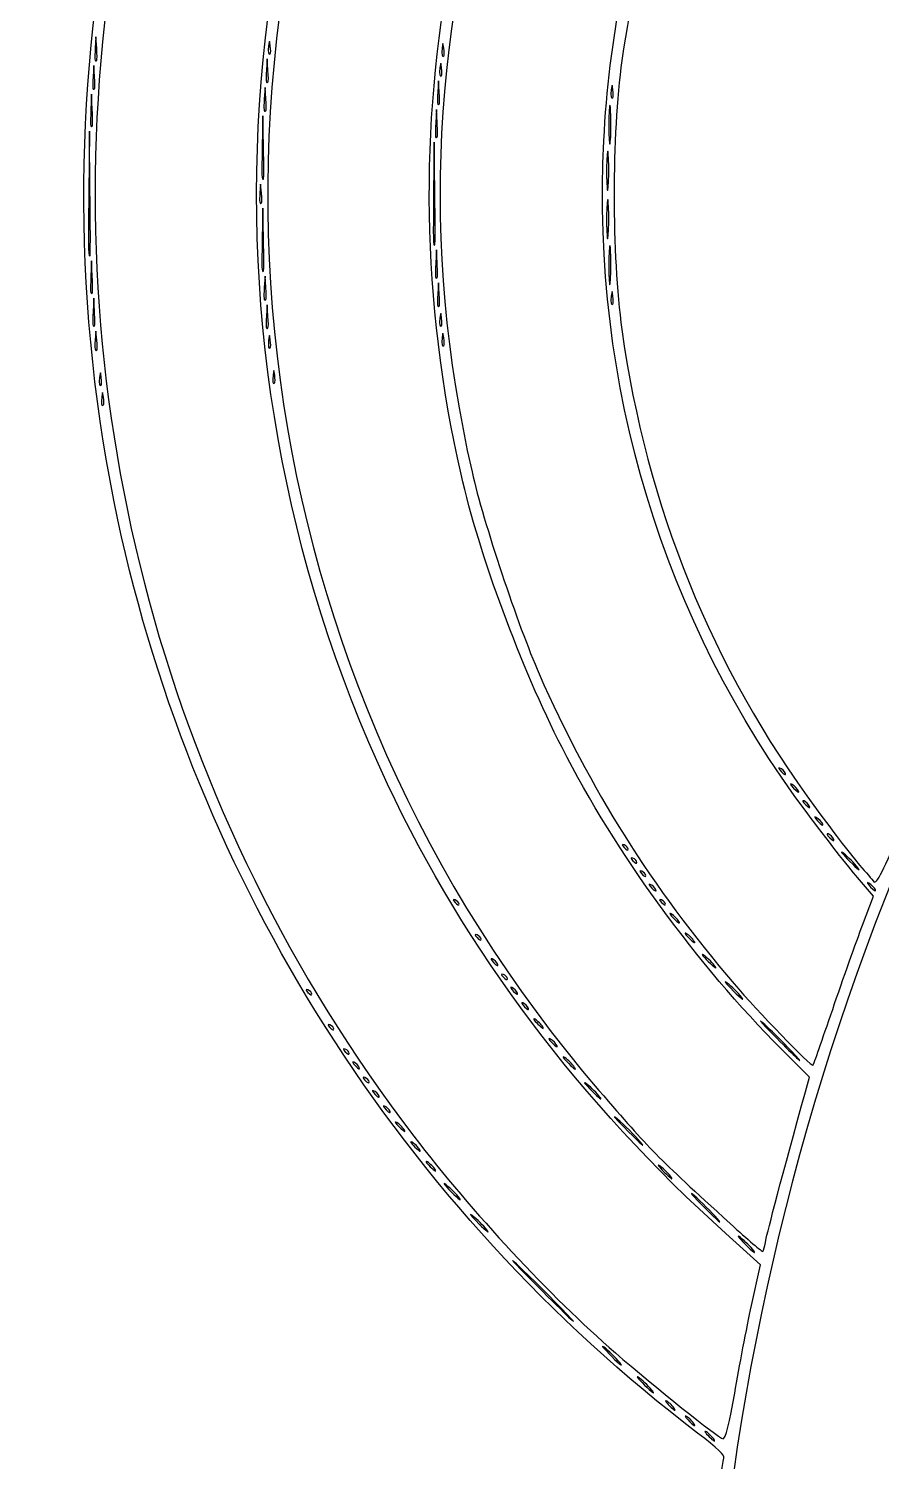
# Model space of a CAD drawing. Extents: x -1096.9 to -1063.6, y 947.9 to 977.9.
# Drawn here: x -1096.87 to -1092.51, y 964.81 to 972.14 of the extents above; entities that cross this region are included whole.
import ezdxf

# ---------------------------------------------------------------- set-up
doc = ezdxf.new("R2010")
doc.units = 0
doc.layers.add('Image', color=7, linetype='CONTINUOUS')

msp = doc.modelspace()

# ---------------------------------------------------------------- linework, layer by layer
at = {"layer": 'Image', "color": 7}
for points in [[(-1096.522524, 972.039876), (-1096.526229, 972.097971), (-1096.529933, 972.039876)], [(-1096.533743, 971.893916), (-1096.537447, 971.952011), (-1096.541151, 971.893916)], [(-1095.64678, 971.9276), (-1095.650484, 971.985695), (-1095.654188, 971.9276)], [(-1094.771036, 971.815324), (-1094.77474, 971.873419), (-1094.778444, 971.815324)], [(-1096.545226, 971.72526), (-1096.548665, 971.806056), (-1096.552105, 971.72526)], [(-1095.657998, 971.78164), (-1095.661703, 971.839735), (-1095.665407, 971.78164)], [(-1094.782413, 971.657995), (-1094.785852, 971.727461), (-1094.789292, 971.657995)], [(-1095.669772, 971.534085), (-1095.672947, 971.693777), (-1095.676122, 971.534085)], [(-1096.556814, 971.298159), (-1096.559725, 971.615188), (-1096.562635, 971.298159)], [(-1094.79416, 971.298188), (-1094.797071, 971.559046), (-1094.799981, 971.298188)], [(-1095.68025, 971.299072), (-1095.684219, 971.345723), (-1095.688187, 971.299072)], [(-1095.670037, 971.371287), (-1095.669772, 971.371287)], [(-1095.680514, 971.24855), (-1095.68025, 971.24855)], [(-1095.669772, 971.062532), (-1095.672947, 971.222224), (-1095.676122, 971.062532)], [(-1094.793896, 971.034343), (-1094.79416, 971.034343)], [(-1094.782413, 970.939432), (-1094.785852, 971.008898), (-1094.789292, 970.939432)], [(-1096.54512, 970.871966), (-1096.548559, 970.952761), (-1096.551999, 970.871966)], [(-1095.670037, 970.899731), (-1095.669772, 970.899731)], [(-1095.657998, 970.816075), (-1095.661703, 970.87417), (-1095.665407, 970.816075)], [(-1094.771036, 970.782388), (-1094.77474, 970.840483), (-1094.778444, 970.782388)], [(-1096.533796, 970.692427), (-1096.537235, 970.761894), (-1096.540675, 970.692427)], [(-1095.64678, 970.670115), (-1095.650484, 970.728212), (-1095.654188, 970.670115)], [(-1096.522207, 970.54683), (-1096.526176, 970.593481), (-1096.530144, 970.54683)], [(-1096.522471, 970.496305), (-1096.522207, 970.496305)], [(-1092.607485, 967.554064), (-1092.550917, 967.703046), (-1092.632594, 967.798171)], [(-1093.545724, 967.572593), (-1093.545856, 967.572588)], [(-1093.467116, 967.471519), (-1093.467248, 967.471538)], [(-1093.360171, 967.342421), (-1093.360277, 967.342432)], [(-1094.241816, 967.033626), (-1094.241948, 967.033647)], [(-1092.898712, 966.702238), (-1092.878074, 966.777041), (-1093.021928, 966.920895)], [(-1093.949663, 966.674444), (-1093.949557, 966.674446)], [(-1094.949153, 966.505957), (-1094.949285, 966.505952)], [(-1094.870572, 966.404883), (-1094.870704, 966.404902)], [(-1094.791964, 966.303834), (-1094.792096, 966.303855)], [(-1093.584723, 966.264583), (-1093.584829, 966.264567)], [(-1094.668192, 966.158014), (-1094.668086, 966.158017)], [(-1093.174249, 965.609482), (-1093.128291, 965.817601), (-1093.305747, 965.97697)], [(-1093.163718, 965.888515), (-1093.163613, 965.888517)], [(-1093.680185, 965.169951), (-1093.680079, 965.169954)], [(-1093.568187, 965.080033), (-1093.568293, 965.080051)], [(-1093.467116, 965.001465), (-1093.467248, 965.001459)], [(-1093.366072, 964.922846), (-1093.366204, 964.922867)]]:
    msp.add_lwpolyline(points, dxfattribs=at)
for points in [[(-1095.63498, 972.012388)], [(-1096.522524, 971.978122)], [(-1094.747911, 972.001162)], [(-1095.64678, 971.865849)], [(-1094.759129, 971.900113)], [(-1096.533743, 971.832165)], [(-1093.883385, 971.787837)], [(-1095.657998, 971.719889)], [(-1094.771036, 971.753573)], [(-1096.545226, 971.641054)], [(-1093.893254, 971.643252)], [(-1094.782413, 971.585015)], [(-1093.904472, 971.407474)], [(-1093.904472, 971.16047)], [(-1096.556814, 970.978175)], [(-1093.893333, 970.924689)], [(-1094.782413, 970.866452)], [(-1096.54512, 970.787759)], [(-1095.657998, 970.754324)], [(-1094.771036, 970.720637)], [(-1093.883464, 970.732448)], [(-1096.533796, 970.619447)], [(-1094.759209, 970.620172)], [(-1095.64678, 970.608364)], [(-1095.634874, 970.507899)], [(-1094.74799, 970.519125)], [(-1095.612411, 970.328257)], [(-1096.499373, 970.317023)], [(-1096.488155, 970.215976)], [(-1093.00174, 968.330164)], [(-1092.934139, 968.240028)], [(-1092.878233, 968.161751)], [(-1092.810632, 968.071616)], [(-1092.754725, 967.993341)], [(-1093.80528, 967.942375)], [(-1093.760354, 967.875009)], [(-1092.63053, 967.848045)], [(-1093.715454, 967.807643)], [(-1093.664072, 967.735105)], [(-1092.54118, 967.73479)], [(-1094.66978, 967.661667)], [(-1093.61441, 967.661686)], [(-1094.557517, 967.482023)], [(-1094.472453, 967.353322)], [(-1094.422791, 967.279932)], [(-1095.422043, 967.201337)], [(-1094.371383, 967.207394)], [(-1093.225499, 967.185592)], [(-1094.315264, 967.128802)], [(-1095.309754, 967.021696)], [(-1095.231173, 966.898194)], [(-1094.169056, 966.937619)], [(-1092.94459, 966.882663)], [(-1095.17979, 966.825656)], [(-1094.078991, 966.826119)], [(-1092.860744, 966.837406)], [(-1095.130128, 966.752236)], [(-1095.078746, 966.679696)], [(-1095.022601, 966.60108)], [(-1093.74178, 966.444738)], [(-1094.527884, 965.995478)], [(-1093.348821, 966.051773)], [(-1093.283257, 966.027537)], [(-1094.112197, 965.557862)], [(-1093.870791, 965.36701)], [(-1093.848778, 965.316552)]]:
    msp.add_lwpolyline(points, close=True, dxfattribs=at)
for points in [[(-1096.413807, 969.627704), (-1096.870187, 971.772478), (-1096.420157, 974.024693), (-1095.177674, 975.813358)], [(-1093.308207, 975.34952), (-1093.294978, 975.362881), (-1092.699639, 974.772276), (-1089.252198, 971.324816)], [(-1095.03501, 968.274919), (-1096.100673, 970.550301), (-1095.883, 973.238806), (-1094.467029, 975.290333)], [(-1094.659831, 969.861506), (-1095.062289, 971.631201), (-1094.708435, 973.439831), (-1093.678783, 974.87567)], [(-1094.978734, 974.292261), (-1096.157981, 971.774054), (-1095.7569, 968.804646), (-1093.954505, 966.709191)], [(-1093.246877, 973.803697), (-1093.52371, 973.309744), (-1093.750273, 972.609326), (-1093.837295, 971.978236)], [(-1094.429353, 973.29925), (-1094.811226, 972.183375), (-1094.869381, 971.040958), (-1094.603687, 969.872753)], [(-1093.929793, 971.567378), (-1093.902991, 972.087747), (-1093.807, 972.574086), (-1093.635709, 973.057445)], [(-1096.471036, 972.267463), (-1096.724587, 970.195024), (-1096.163114, 968.12323), (-1094.901131, 966.474485)], [(-1095.63498, 972.051684), (-1095.638948, 972.083458), (-1095.639478, 972.083458), (-1095.643446, 972.051684)], [(-1096.529933, 972.039876), (-1096.533372, 971.985576), (-1096.532579, 971.969317), (-1096.522524, 971.978122)], [(-1096.522524, 971.978122), (-1096.519879, 971.980239), (-1096.519879, 972.007922), (-1096.522524, 972.039876)], [(-1095.643446, 972.051684), (-1095.647415, 972.018315), (-1095.643446, 972.003147), (-1095.63498, 972.012388)], [(-1095.63498, 972.012388), (-1095.632334, 972.01477), (-1095.632334, 972.032391), (-1095.63498, 972.051684)], [(-1094.756378, 972.040458), (-1094.760346, 972.007089), (-1094.756378, 971.99192), (-1094.747911, 972.001162)], [(-1094.747911, 972.040458), (-1094.75188, 972.072229), (-1094.752409, 972.072229), (-1094.756378, 972.040458)], [(-1094.747911, 972.001162), (-1094.745265, 972.003543), (-1094.745265, 972.021165), (-1094.747911, 972.040458)], [(-1094.767596, 971.939408), (-1094.771565, 971.906039), (-1094.767596, 971.890871), (-1094.759129, 971.900113)], [(-1094.759129, 971.939408), (-1094.763098, 971.971182), (-1094.763892, 971.971182), (-1094.767596, 971.939408)], [(-1094.759129, 971.900113), (-1094.756484, 971.902494), (-1094.756484, 971.920115), (-1094.759129, 971.939408)], [(-1093.837295, 971.978236), (-1093.890476, 971.592688), (-1093.890476, 970.98649), (-1093.837295, 970.60094)], [(-1096.541151, 971.893916), (-1096.544591, 971.839618), (-1096.543797, 971.82336), (-1096.533743, 971.832165)], [(-1096.533743, 971.832165), (-1096.531097, 971.834282), (-1096.531097, 971.861965), (-1096.533743, 971.893916)], [(-1095.654188, 971.9276), (-1095.657628, 971.8733), (-1095.656834, 971.857041), (-1095.64678, 971.865849)], [(-1095.64678, 971.865849), (-1095.644134, 971.867966), (-1095.644134, 971.895646), (-1095.64678, 971.9276)], [(-1093.883385, 971.827135), (-1093.887354, 971.858906), (-1093.887883, 971.858906), (-1093.891852, 971.827135)], [(-1094.778444, 971.815324), (-1094.781884, 971.761026), (-1094.78109, 971.744765), (-1094.771036, 971.753573)], [(-1094.771036, 971.753573), (-1094.76839, 971.75569), (-1094.76839, 971.78337), (-1094.771036, 971.815324)], [(-1093.891852, 971.827135), (-1093.89582, 971.793763), (-1093.891852, 971.778597), (-1093.883385, 971.787837)], [(-1093.883385, 971.787837), (-1093.880739, 971.790218), (-1093.880739, 971.807839), (-1093.883385, 971.827135)], [(-1096.552105, 971.72526), (-1096.55528, 971.650057), (-1096.554751, 971.632481), (-1096.545226, 971.641054)], [(-1096.545226, 971.641054), (-1096.54258, 971.642906), (-1096.54258, 971.680823), (-1096.545226, 971.72526)], [(-1095.665407, 971.78164), (-1095.668846, 971.727342), (-1095.668053, 971.711084), (-1095.657998, 971.719889)], [(-1095.657998, 971.719889), (-1095.655353, 971.722006), (-1095.655353, 971.749689), (-1095.657998, 971.78164)], [(-1093.898016, 971.748977), (-1093.901191, 971.752073), (-1093.904102, 971.709541), (-1093.904631, 971.654481)], [(-1093.893254, 971.643252), (-1093.893254, 971.698312), (-1093.8959, 971.74589), (-1093.898016, 971.748977)], [(-1094.789292, 971.657995), (-1094.792467, 971.593241), (-1094.791938, 971.576342), (-1094.782413, 971.585015)], [(-1094.782413, 971.585015), (-1094.779767, 971.586867), (-1094.779767, 971.619789), (-1094.782413, 971.657995)], [(-1093.904631, 971.654481), (-1093.904631, 971.599422), (-1093.901985, 971.551847), (-1093.899869, 971.548759)], [(-1093.899869, 971.548759), (-1093.896694, 971.545663), (-1093.893783, 971.588193), (-1093.893254, 971.643252)], [(-1092.887546, 968.124215), (-1093.627983, 969.110957), (-1093.99406, 970.320349), (-1093.929793, 971.567378)], [(-1095.676122, 971.534085), (-1095.679033, 971.385765), (-1095.678768, 971.363051), (-1095.670037, 971.371287)], [(-1095.669772, 971.371287), (-1095.667126, 971.372875), (-1095.667126, 971.446257), (-1095.669772, 971.534085)], [(-1093.909235, 971.513199), (-1093.91241, 971.516295), (-1093.91532, 971.473763), (-1093.915849, 971.418703)], [(-1093.904472, 971.407474), (-1093.904472, 971.462534), (-1093.907118, 971.510111), (-1093.909235, 971.513199)], [(-1093.915849, 971.418703), (-1093.915849, 971.363643), (-1093.913204, 971.316066), (-1093.911087, 971.312978)], [(-1093.911087, 971.312978), (-1093.907912, 971.309883), (-1093.905001, 971.352414), (-1093.904472, 971.407474)], [(-1096.562635, 971.298159), (-1096.565281, 971.003654), (-1096.565281, 970.970131), (-1096.556814, 970.978175)], [(-1096.556814, 970.978175), (-1096.554169, 970.979762), (-1096.554169, 971.123793), (-1096.556814, 971.298159)], [(-1095.688187, 971.299072), (-1095.691891, 971.255233), (-1095.688187, 971.239564), (-1095.680514, 971.24855)], [(-1095.68025, 971.24855), (-1095.677604, 971.250666), (-1095.677604, 971.27342), (-1095.68025, 971.299072)], [(-1094.799981, 971.298188), (-1094.802627, 971.055891), (-1094.802627, 971.026255), (-1094.793896, 971.034343)], [(-1094.79416, 971.034343), (-1094.791514, 971.03593), (-1094.791514, 971.154718), (-1094.79416, 971.298188)], [(-1093.909235, 971.266192), (-1093.91241, 971.269288), (-1093.91532, 971.226756), (-1093.915849, 971.171696)], [(-1093.904472, 971.16047), (-1093.904472, 971.21553), (-1093.907118, 971.263104), (-1093.909235, 971.266192)], [(-1093.915849, 971.171696), (-1093.915849, 971.116636), (-1093.913204, 971.069062), (-1093.911087, 971.065974)], [(-1093.911087, 971.065974), (-1093.907912, 971.062878), (-1093.905001, 971.10541), (-1093.904472, 971.16047)], [(-1095.676122, 971.062532), (-1095.679033, 970.914209), (-1095.678768, 970.891497), (-1095.670037, 970.899731)], [(-1095.669772, 970.899731), (-1095.667126, 970.901318), (-1095.667126, 970.974701), (-1095.669772, 971.062532)], [(-1093.898096, 971.030414), (-1093.901271, 971.03351), (-1093.904181, 970.990978), (-1093.90471, 970.935918)], [(-1093.893333, 970.924689), (-1093.893333, 970.979751), (-1093.895979, 971.027326), (-1093.898096, 971.030414)], [(-1094.789292, 970.939432), (-1094.792467, 970.874678), (-1094.791938, 970.857779), (-1094.782413, 970.866452)], [(-1094.782413, 970.866452), (-1094.779767, 970.868304), (-1094.779767, 970.901226), (-1094.782413, 970.939432)], [(-1093.90471, 970.935918), (-1093.90471, 970.880858), (-1093.902065, 970.833283), (-1093.899948, 970.830196)], [(-1093.899948, 970.830196), (-1093.896773, 970.8271), (-1093.893862, 970.869629), (-1093.893333, 970.924689)], [(-1096.551999, 970.871966), (-1096.555174, 970.796763), (-1096.554645, 970.779187), (-1096.54512, 970.787759)], [(-1096.54512, 970.787759), (-1096.542474, 970.789611), (-1096.542474, 970.827529), (-1096.54512, 970.871966)], [(-1095.665407, 970.816075), (-1095.668846, 970.761777), (-1095.668053, 970.745519), (-1095.657998, 970.754324)], [(-1095.657998, 970.754324), (-1095.655353, 970.756441), (-1095.655353, 970.784124), (-1095.657998, 970.816075)], [(-1094.778444, 970.782388), (-1094.781884, 970.72809), (-1094.78109, 970.711832), (-1094.771036, 970.720637)], [(-1094.771036, 970.720637), (-1094.76839, 970.722754), (-1094.76839, 970.750437), (-1094.771036, 970.782388)], [(-1093.891931, 970.771744), (-1093.8959, 970.738375), (-1093.891931, 970.723206), (-1093.883464, 970.732448)], [(-1093.883464, 970.771744), (-1093.887433, 970.803518), (-1093.887962, 970.803518), (-1093.891931, 970.771744)], [(-1093.883464, 970.732448), (-1093.880819, 970.734829), (-1093.880819, 970.752451), (-1093.883464, 970.771744)], [(-1096.540675, 970.692427), (-1096.54385, 970.627676), (-1096.543321, 970.610774), (-1096.533796, 970.619447)], [(-1096.533796, 970.619447), (-1096.53115, 970.621299), (-1096.53115, 970.654221), (-1096.533796, 970.692427)], [(-1094.759209, 970.659468), (-1094.763178, 970.691242), (-1094.763971, 970.691242), (-1094.767675, 970.659468)], [(-1095.654188, 970.670115), (-1095.657628, 970.615817), (-1095.656834, 970.599558), (-1095.64678, 970.608364)], [(-1095.64678, 970.608364), (-1095.644134, 970.61048), (-1095.644134, 970.638164), (-1095.64678, 970.670115)], [(-1094.767675, 970.659468), (-1094.771644, 970.626099), (-1094.767675, 970.61093), (-1094.759209, 970.620172)], [(-1094.759209, 970.620172), (-1094.756563, 970.622553), (-1094.756563, 970.640175), (-1094.759209, 970.659468)], [(-1096.530144, 970.54683), (-1096.533849, 970.502991), (-1096.530144, 970.487322), (-1096.522471, 970.496305)], [(-1096.522207, 970.496305), (-1096.519561, 970.498421), (-1096.519561, 970.521176), (-1096.522207, 970.54683)], [(-1095.64334, 970.547195), (-1095.647309, 970.513826), (-1095.64334, 970.498657), (-1095.634874, 970.507899)], [(-1095.634874, 970.547195), (-1095.638843, 970.578969), (-1095.639372, 970.578969), (-1095.64334, 970.547195)], [(-1095.634874, 970.507899), (-1095.632228, 970.51028), (-1095.632228, 970.527901), (-1095.634874, 970.547195)], [(-1094.756457, 970.558421), (-1094.760426, 970.525052), (-1094.756457, 970.509883), (-1094.74799, 970.519125)], [(-1094.74799, 970.558421), (-1094.751959, 970.590192), (-1094.752488, 970.590192), (-1094.756457, 970.558421)], [(-1094.74799, 970.519125), (-1094.745345, 970.521506), (-1094.745345, 970.539128), (-1094.74799, 970.558421)], [(-1093.837295, 970.60094), (-1093.712729, 969.697795), (-1093.377793, 968.871628), (-1092.842408, 968.147001)], [(-1095.612411, 970.367556), (-1095.616379, 970.399327), (-1095.616909, 970.399327), (-1095.620877, 970.367556)], [(-1096.50784, 970.356319), (-1096.511809, 970.32295), (-1096.50784, 970.307781), (-1096.499373, 970.317023)], [(-1096.499373, 970.356319), (-1096.503342, 970.388093), (-1096.504136, 970.388093), (-1096.50784, 970.356319)], [(-1096.499373, 970.317023), (-1096.496728, 970.319404), (-1096.496728, 970.337026), (-1096.499373, 970.356319)], [(-1095.620877, 970.367556), (-1095.624846, 970.334187), (-1095.620877, 970.319018), (-1095.612411, 970.328257)], [(-1095.612411, 970.328257), (-1095.609765, 970.330639), (-1095.609765, 970.34826), (-1095.612411, 970.367556)], [(-1096.496622, 970.255272), (-1096.50059, 970.221903), (-1096.496622, 970.206734), (-1096.488155, 970.215976)], [(-1096.488155, 970.255272), (-1096.491859, 970.287043), (-1096.492653, 970.287043), (-1096.496622, 970.255272)], [(-1096.488155, 970.215976), (-1096.485509, 970.218357), (-1096.485509, 970.235979), (-1096.488155, 970.255272)], [(-1094.143523, 968.462529), (-1094.352941, 968.871678), (-1094.566063, 969.449195), (-1094.659831, 969.861506)], [(-1094.603687, 969.872753), (-1094.545478, 969.616729), (-1094.369239, 969.08643), (-1094.26039, 968.839712)], [(-1091.42575, 969.823935), (-1093.010392, 967.263996), (-1093.666956, 964.261237), (-1093.302095, 961.242447)], [(-1093.450712, 964.956171), (-1094.962356, 966.110315), (-1096.020239, 967.778179), (-1096.413807, 969.627704)], [(-1090.659146, 969.386362), (-1092.089193, 967.084132), (-1092.712392, 964.430764), (-1092.46498, 961.697573)], [(-1094.26039, 968.839712), (-1093.998743, 968.24668), (-1093.686694, 967.750298), (-1093.263625, 967.254127)], [(-1093.021928, 966.920895), (-1093.452299, 967.351256), (-1093.865393, 967.919078), (-1094.143523, 968.462529)], [(-1093.029786, 968.35821), (-1093.040634, 968.362813), (-1093.03693, 968.35395), (-1093.02132, 968.338525)], [(-1093.001714, 968.33014), (-1093.006212, 968.340961), (-1093.018912, 968.353608), (-1093.029786, 968.35821)], [(-1093.305747, 965.97697), (-1094.046474, 966.642215), (-1094.639273, 967.429945), (-1095.03501, 968.274919)], [(-1093.02132, 968.338525), (-1093.005974, 968.323099), (-1092.996978, 968.319316), (-1093.00174, 968.330164)], [(-1092.967477, 968.274133), (-1092.981235, 968.282203), (-1092.977531, 968.273604), (-1092.959275, 968.254712)], [(-1092.934219, 968.240036), (-1092.938717, 968.250699), (-1092.953798, 968.266045), (-1092.967477, 968.274133)], [(-1092.959275, 968.254712), (-1092.941019, 968.235954), (-1092.929721, 968.229339), (-1092.934139, 968.240028)], [(-1092.906279, 968.189797), (-1092.917127, 968.194401), (-1092.913423, 968.185537), (-1092.897812, 968.170112)], [(-1092.878206, 968.161727), (-1092.882704, 968.172575), (-1092.895404, 968.185196), (-1092.906279, 968.189797)], [(-1092.897812, 968.170112), (-1092.882466, 968.15466), (-1092.87347, 968.150903), (-1092.878233, 968.161751)], [(-1092.632594, 967.798171), (-1092.67752, 967.85049), (-1092.792243, 967.997209), (-1092.887546, 968.124215)], [(-1092.842408, 968.147001), (-1092.753217, 968.026255), (-1092.654131, 967.897964), (-1092.622275, 967.861912)], [(-1092.843969, 968.10572), (-1092.857728, 968.11379), (-1092.854024, 968.105191), (-1092.835767, 968.0863)], [(-1092.810711, 968.071623), (-1092.815209, 968.082286), (-1092.83029, 968.097632), (-1092.843969, 968.10572)], [(-1092.835767, 968.0863), (-1092.817511, 968.067541), (-1092.806213, 968.060926), (-1092.810632, 968.071616)], [(-1092.548694, 967.776592), (-1092.537053, 967.761749), (-1092.500011, 967.83402), (-1092.400051, 968.067284)], [(-1092.782771, 968.021387), (-1092.793619, 968.025991), (-1092.789915, 968.017127), (-1092.774305, 968.001702)], [(-1092.754725, 967.993317), (-1092.759223, 968.004139), (-1092.771923, 968.016786), (-1092.782771, 968.021387)], [(-1092.774305, 968.001702), (-1092.758959, 967.98625), (-1092.749963, 967.982493), (-1092.754725, 967.993341)], [(-1093.825918, 967.964785), (-1093.838353, 967.970156), (-1093.838353, 967.964832), (-1093.825918, 967.951212)], [(-1093.80528, 967.942375), (-1093.80528, 967.949836), (-1093.81454, 967.959916), (-1093.825918, 967.964785)], [(-1093.825918, 967.951212), (-1093.81454, 967.938882), (-1093.80528, 967.934913), (-1093.80528, 967.942375)], [(-1093.780991, 967.897419), (-1093.793427, 967.90279), (-1093.793427, 967.897467), (-1093.780991, 967.883846)], [(-1092.703502, 967.921025), (-1092.725992, 967.938594), (-1092.711704, 967.920232), (-1092.67154, 967.880007)], [(-1092.63053, 967.848045), (-1092.647993, 967.870614), (-1092.680933, 967.903446), (-1092.703502, 967.921025)], [(-1093.760354, 967.875009), (-1093.760354, 967.88247), (-1093.769614, 967.892551), (-1093.780991, 967.897419)], [(-1093.780991, 967.883846), (-1093.769614, 967.871516), (-1093.760354, 967.867548), (-1093.760354, 967.875009)], [(-1093.736091, 967.830054), (-1093.748527, 967.835425), (-1093.748527, 967.830101), (-1093.736091, 967.81648)], [(-1093.715454, 967.807643), (-1093.715454, 967.815105), (-1093.724714, 967.825185), (-1093.736091, 967.830054)], [(-1092.67154, 967.880007), (-1092.631403, 967.839867), (-1092.612935, 967.825484), (-1092.63053, 967.848045)], [(-1092.622275, 967.861912), (-1092.590393, 967.825857), (-1092.557293, 967.787464), (-1092.548694, 967.776592)], [(-1093.736091, 967.81648), (-1093.724714, 967.804151), (-1093.715454, 967.800182), (-1093.715454, 967.807643)], [(-1093.692118, 967.763151), (-1093.702966, 967.767755), (-1093.699261, 967.758891), (-1093.683651, 967.743466)], [(-1093.664045, 967.735084), (-1093.668543, 967.745906), (-1093.681243, 967.758553), (-1093.692118, 967.763151)], [(-1092.574518, 967.768895), (-1092.588276, 967.776965), (-1092.584572, 967.768366), (-1092.566316, 967.749475)], [(-1092.54126, 967.734798), (-1092.545758, 967.745487), (-1092.560839, 967.760833), (-1092.574518, 967.768895)], [(-1094.690417, 967.684078), (-1094.702853, 967.689449), (-1094.702853, 967.684125), (-1094.690417, 967.670505)], [(-1094.66978, 967.661667), (-1094.66978, 967.669129), (-1094.67904, 967.679209), (-1094.690417, 967.684078)], [(-1093.683651, 967.743466), (-1093.668305, 967.728014), (-1093.659309, 967.724257), (-1093.664072, 967.735105)], [(-1093.635047, 967.684096), (-1093.647483, 967.689467), (-1093.647483, 967.684144), (-1093.635047, 967.670523)], [(-1093.61441, 967.661686), (-1093.61441, 967.669147), (-1093.62367, 967.679228), (-1093.635047, 967.684096)], [(-1092.566316, 967.749475), (-1092.548059, 967.730716), (-1092.536735, 967.724101), (-1092.54118, 967.73479)], [(-1094.690417, 967.670505), (-1094.67904, 967.658175), (-1094.66978, 967.654206), (-1094.66978, 967.661667)], [(-1093.635047, 967.670523), (-1093.62367, 967.658193), (-1093.61441, 967.654225), (-1093.61441, 967.661686)], [(-1093.585147, 967.611883), (-1093.598905, 967.619874), (-1093.59229, 967.608708), (-1093.570595, 967.587092)], [(-1093.545856, 967.572588), (-1093.553794, 967.586214), (-1093.571521, 967.603901), (-1093.585147, 967.611883)], [(-1093.570595, 967.587092), (-1093.548899, 967.565476), (-1093.537839, 967.558948), (-1093.545724, 967.572593)], [(-1092.759805, 967.123822), (-1092.707127, 967.278516), (-1092.638573, 967.472125), (-1092.607485, 967.554064)], [(-1094.578154, 967.504434), (-1094.59059, 967.509805), (-1094.59059, 967.504481), (-1094.578154, 967.49086)], [(-1094.557517, 967.482023), (-1094.557517, 967.489485), (-1094.566777, 967.499565), (-1094.578154, 967.504434)], [(-1094.578154, 967.49086), (-1094.566777, 967.478531), (-1094.557517, 967.474562), (-1094.557517, 967.482023)], [(-1093.506539, 967.510836), (-1093.520297, 967.518827), (-1093.513683, 967.507661), (-1093.491987, 967.486045)], [(-1093.467248, 967.471538), (-1093.475186, 967.485164), (-1093.492913, 967.502854), (-1093.506539, 967.510836)], [(-1093.491987, 967.486045), (-1093.470291, 967.464429), (-1093.459205, 967.457901), (-1093.467116, 967.471519)], [(-1093.416263, 967.398727), (-1093.435842, 967.413226), (-1093.426846, 967.399786), (-1093.39589, 967.368774)], [(-1093.360277, 967.342432), (-1093.37139, 967.358915), (-1093.396605, 967.384236), (-1093.416263, 967.398727)], [(-1094.500499, 967.381394), (-1094.511347, 967.385998), (-1094.507643, 967.377135), (-1094.492033, 967.361683)], [(-1094.472427, 967.353325), (-1094.476925, 967.364146), (-1094.489625, 967.376793), (-1094.500499, 967.381394)], [(-1094.492033, 967.361683), (-1094.476687, 967.346258), (-1094.467691, 967.342474), (-1094.472453, 967.353322)], [(-1093.39589, 967.368774), (-1093.365119, 967.337786), (-1093.349006, 967.325961), (-1093.360171, 967.342421)], [(-1094.443429, 967.302342), (-1094.455864, 967.307713), (-1094.455864, 967.30239), (-1094.443429, 967.288769)], [(-1094.422791, 967.279932), (-1094.422791, 967.287393), (-1094.432051, 967.297474), (-1094.443429, 967.302342)], [(-1094.443429, 967.288769), (-1094.432051, 967.276439), (-1094.422791, 967.272471), (-1094.422791, 967.279932)], [(-1093.298497, 967.258569), (-1093.320987, 967.276138), (-1093.306699, 967.257776), (-1093.266535, 967.217554)], [(-1093.225499, 967.185592), (-1093.242961, 967.208161), (-1093.275928, 967.240991), (-1093.298497, 967.258569)], [(-1093.263625, 967.254127), (-1093.147446, 967.117856), (-1092.868655, 966.829497), (-1092.860744, 966.837406)], [(-1095.44268, 967.223748), (-1095.455116, 967.229119), (-1095.455116, 967.223795), (-1095.44268, 967.210175)], [(-1095.422043, 967.201337), (-1095.422043, 967.208799), (-1095.431303, 967.218879), (-1095.44268, 967.223748)], [(-1095.44268, 967.210175), (-1095.431303, 967.197845), (-1095.422043, 967.193876), (-1095.422043, 967.201337)], [(-1094.399428, 967.23544), (-1094.410276, 967.240043), (-1094.406572, 967.23118), (-1094.390962, 967.215755)], [(-1094.371383, 967.20737), (-1094.37588, 967.218191), (-1094.38858, 967.230838), (-1094.399428, 967.23544)], [(-1094.390962, 967.215755), (-1094.375616, 967.200329), (-1094.36662, 967.196546), (-1094.371383, 967.207394)], [(-1093.266535, 967.217554), (-1093.226398, 967.177414), (-1093.20793, 967.163031), (-1093.225499, 967.185592)], [(-1094.34331, 967.156848), (-1094.354158, 967.161452), (-1094.350454, 967.152588), (-1094.334844, 967.137163)], [(-1094.315238, 967.128778), (-1094.319736, 967.139626), (-1094.332436, 967.152247), (-1094.34331, 967.156848)], [(-1094.334844, 967.137163), (-1094.319498, 967.121711), (-1094.310502, 967.117954), (-1094.315264, 967.128802)], [(-1092.860744, 966.837406), (-1092.857834, 966.840237), (-1092.812484, 966.969129), (-1092.759805, 967.123822)], [(-1095.330391, 967.044106), (-1095.342827, 967.049477), (-1095.342827, 967.044154), (-1095.330391, 967.030533)], [(-1095.309754, 967.021696), (-1095.309754, 967.029157), (-1095.319014, 967.039238), (-1095.330391, 967.044106)], [(-1095.330391, 967.030533), (-1095.319014, 967.018203), (-1095.309754, 967.014235), (-1095.309754, 967.021696)], [(-1094.281239, 967.072943), (-1094.294997, 967.080934), (-1094.288383, 967.069768), (-1094.266687, 967.048152)], [(-1094.241948, 967.033647), (-1094.249886, 967.047273), (-1094.267613, 967.064963), (-1094.281239, 967.072943)], [(-1094.266687, 967.048152), (-1094.244991, 967.026535), (-1094.233905, 967.020005), (-1094.241816, 967.033626)], [(-1093.107415, 967.045461), (-1093.154299, 967.088101), (-1093.119321, 967.049721), (-1093.029866, 966.960188)], [(-1092.94459, 966.882663), (-1092.987241, 966.929563), (-1093.060504, 967.002823), (-1093.107415, 967.045461)], [(-1094.202393, 966.971724), (-1094.216151, 966.979794), (-1094.212447, 966.97093), (-1094.194191, 966.952304)], [(-1094.169135, 966.937625), (-1094.173633, 966.948314), (-1094.188714, 966.963633), (-1094.202393, 966.971724)], [(-1094.194191, 966.952304), (-1094.175935, 966.933545), (-1094.164637, 966.92693), (-1094.169056, 966.937619)], [(-1093.029866, 966.960188), (-1092.940331, 966.870648), (-1092.901966, 966.83576), (-1092.94459, 966.882663)], [(-1095.25181, 966.920604), (-1095.264245, 966.925975), (-1095.264245, 966.920652), (-1095.25181, 966.907031)], [(-1095.231173, 966.898194), (-1095.231173, 966.905655), (-1095.240433, 966.915736), (-1095.25181, 966.920604)], [(-1095.25181, 966.907031), (-1095.240433, 966.894701), (-1095.231173, 966.890732), (-1095.231173, 966.898194)], [(-1094.1295, 966.876643), (-1094.146169, 966.887862), (-1094.136909, 966.874262), (-1094.109128, 966.846518)], [(-1094.078965, 966.826121), (-1094.090078, 966.842684), (-1094.112911, 966.865428), (-1094.1295, 966.876643)], [(-1095.207836, 966.853701), (-1095.218684, 966.858305), (-1095.21498, 966.849442), (-1095.19937, 966.834016)], [(-1095.179764, 966.825634), (-1095.184262, 966.836456), (-1095.196962, 966.849103), (-1095.207836, 966.853701)], [(-1095.19937, 966.834016), (-1095.184024, 966.818565), (-1095.175028, 966.814808), (-1095.17979, 966.825656)], [(-1094.109128, 966.846518), (-1094.081346, 966.818729), (-1094.067773, 966.80955), (-1094.078991, 966.826119)], [(-1095.150766, 966.774647), (-1095.163201, 966.780018), (-1095.163201, 966.774694), (-1095.150766, 966.761073)], [(-1095.130128, 966.752236), (-1095.130128, 966.759698), (-1095.139389, 966.769778), (-1095.150766, 966.774647)], [(-1095.150766, 966.761073), (-1095.139389, 966.748744), (-1095.130128, 966.744775), (-1095.130128, 966.752236)], [(-1094.016814, 966.741923), (-1094.039569, 966.759597), (-1094.027662, 966.743775), (-1093.990885, 966.706593)], [(-1093.949557, 966.674446), (-1093.963845, 966.693867), (-1093.994113, 966.724246), (-1094.016814, 966.741923)], [(-1095.106792, 966.707741), (-1095.11764, 966.712345), (-1095.113936, 966.703482), (-1095.098325, 966.688056)], [(-1095.07872, 966.679672), (-1095.083218, 966.69052), (-1095.095918, 966.70314), (-1095.106792, 966.707741)], [(-1095.098325, 966.688056), (-1095.082979, 966.672605), (-1095.073984, 966.668848), (-1095.078746, 966.679696)], [(-1093.990885, 966.706593), (-1093.953949, 966.66943), (-1093.935349, 966.655013), (-1093.949663, 966.674444)], [(-1093.954505, 966.709191), (-1093.686773, 966.397914), (-1093.667141, 966.377973), (-1093.283257, 966.027537)], [(-1093.101753, 965.941873), (-1093.094345, 965.983561), (-1093.015631, 966.278365), (-1092.898712, 966.702238)], [(-1095.050647, 966.629152), (-1095.061495, 966.633756), (-1095.057791, 966.624892), (-1095.042181, 966.609441)], [(-1095.022575, 966.601083), (-1095.027073, 966.611904), (-1095.039773, 966.624551), (-1095.050647, 966.629152)], [(-1095.042181, 966.609441), (-1095.026835, 966.594016), (-1095.017839, 966.590232), (-1095.022601, 966.60108)], [(-1093.859678, 966.562628), (-1093.894365, 966.592777), (-1093.869733, 966.56448), (-1093.804857, 966.499559)], [(-1094.988576, 966.545248), (-1095.002334, 966.553238), (-1094.99572, 966.542073), (-1094.974024, 966.520456)], [(-1094.949285, 966.505952), (-1094.957223, 966.519578), (-1094.97495, 966.537265), (-1094.988576, 966.545248)], [(-1094.974024, 966.520456), (-1094.952328, 966.49884), (-1094.941242, 966.492312), (-1094.949153, 966.505957)], [(-1093.74178, 966.444738), (-1093.771943, 966.479424), (-1093.824991, 966.532476), (-1093.859678, 966.562628)], [(-1094.909995, 966.4442), (-1094.923753, 966.452191), (-1094.917139, 966.441025), (-1094.895443, 966.419409)], [(-1094.870704, 966.404902), (-1094.878642, 966.418528), (-1094.896369, 966.436218), (-1094.909995, 966.4442)], [(-1094.901131, 966.474485), (-1094.602787, 966.084716), (-1094.204748, 965.656864), (-1093.870791, 965.36701)], [(-1093.804857, 966.499559), (-1093.740007, 966.43472), (-1093.711644, 966.410051), (-1093.74178, 966.444738)], [(-1094.895443, 966.419409), (-1094.873747, 966.397793), (-1094.862687, 966.391265), (-1094.870572, 966.404883)], [(-1094.831387, 966.343151), (-1094.845145, 966.351141), (-1094.838531, 966.339976), (-1094.816835, 966.318359)], [(-1094.792096, 966.303855), (-1094.800034, 966.317481), (-1094.817761, 966.335171), (-1094.831387, 966.343151)], [(-1094.816835, 966.318359), (-1094.795139, 966.296743), (-1094.78408, 966.290216), (-1094.791964, 966.303834)], [(-1093.640815, 966.320862), (-1093.660394, 966.335361), (-1093.651398, 966.321921), (-1093.620442, 966.290909)], [(-1093.584829, 966.264567), (-1093.595942, 966.28105), (-1093.621156, 966.306374), (-1093.640815, 966.320862)], [(-1093.620442, 966.290909), (-1093.589671, 966.259921), (-1093.573558, 966.248099), (-1093.584723, 966.264583)], [(-1094.735343, 966.225493), (-1094.758098, 966.243167), (-1094.746191, 966.227345), (-1094.709414, 966.190161)], [(-1094.668086, 966.158017), (-1094.682374, 966.177437), (-1094.712642, 966.207814), (-1094.735343, 966.225493)], [(-1094.709414, 966.190161), (-1094.672478, 966.152997), (-1094.653878, 966.13858), (-1094.668192, 966.158014)], [(-1093.466719, 966.169664), (-1093.501406, 966.199813), (-1093.476773, 966.171516), (-1093.411898, 966.106595)], [(-1093.348821, 966.051773), (-1093.378983, 966.08646), (-1093.432032, 966.139512), (-1093.466719, 966.169664)], [(-1094.600856, 966.068455), (-1094.623345, 966.086023), (-1094.609058, 966.067661), (-1094.568894, 966.027439)], [(-1094.527884, 965.995478), (-1094.545346, 966.018047), (-1094.578287, 966.050876), (-1094.600856, 966.068455)], [(-1093.411898, 966.106595), (-1093.347048, 966.041756), (-1093.318685, 966.017086), (-1093.348821, 966.051773)], [(-1094.568894, 966.027439), (-1094.528757, 965.987299), (-1094.510289, 965.972917), (-1094.527884, 965.995478)], [(-1093.283231, 966.027535), (-1093.194463, 965.946495), (-1093.119348, 965.882681), (-1093.116305, 965.885729)], [(-1093.23087, 965.955997), (-1093.253624, 965.973671), (-1093.241982, 965.957849), (-1093.20494, 965.920664)], [(-1093.163613, 965.888517), (-1093.1779, 965.907938), (-1093.208195, 965.938317), (-1093.23087, 965.955997)], [(-1093.116305, 965.885729), (-1093.11313, 965.888771), (-1093.10678, 965.914039), (-1093.101753, 965.941873)], [(-1094.364821, 965.810481), (-1094.436258, 965.877984), (-1094.38096, 965.81953), (-1094.242081, 965.680589)], [(-1093.20494, 965.920664), (-1093.168005, 965.883501), (-1093.149404, 965.869084), (-1093.163718, 965.888515)], [(-1094.112197, 965.557862), (-1094.179692, 965.629302), (-1094.293383, 965.742981), (-1094.364821, 965.810481)], [(-1094.242081, 965.680589), (-1094.103148, 965.541649), (-1094.044701, 965.486422), (-1094.112197, 965.557862)], [(-1093.260582, 965.161048), (-1093.238357, 965.293223), (-1093.199516, 965.495018), (-1093.174249, 965.609482)], [(-1093.927465, 965.395053), (-1093.949954, 965.412516), (-1093.932756, 965.391455), (-1093.889523, 965.34828)], [(-1093.848751, 965.316573), (-1093.869653, 965.34229), (-1093.905028, 965.377623), (-1093.927465, 965.395053)], [(-1093.889523, 965.34828), (-1093.84629, 965.305055), (-1093.827902, 965.290826), (-1093.848778, 965.316552)], [(-1093.870791, 965.367013), (-1093.669946, 965.192703), (-1093.34763, 964.93479), (-1093.320378, 964.92658)], [(-1093.747336, 965.237433), (-1093.77009, 965.255107), (-1093.758449, 965.239285), (-1093.721407, 965.202101)], [(-1093.680079, 965.169954), (-1093.694367, 965.189374), (-1093.724661, 965.219754), (-1093.747336, 965.237433)], [(-1093.721407, 965.202101), (-1093.684471, 965.164937), (-1093.665871, 965.15052), (-1093.680185, 965.169951)], [(-1093.60761, 965.11935), (-1093.621104, 965.12734), (-1093.614754, 965.116175), (-1093.593058, 965.094558)], [(-1093.568293, 965.080051), (-1093.57623, 965.093677), (-1093.593957, 965.111367), (-1093.60761, 965.11935)], [(-1093.320378, 964.92658), (-1093.308472, 964.922981), (-1093.285506, 965.012651), (-1093.260582, 965.161048)], [(-1093.593058, 965.094558), (-1093.571362, 965.072942), (-1093.560302, 965.066415), (-1093.568187, 965.080033)], [(-1093.506539, 965.040755), (-1093.520297, 965.048746), (-1093.513683, 965.03758), (-1093.491987, 965.015964)], [(-1093.467248, 965.001459), (-1093.475186, 965.015085), (-1093.492913, 965.032773), (-1093.506539, 965.040755)], [(-1093.491987, 965.015964), (-1093.470291, 964.994347), (-1093.459205, 964.98782), (-1093.467116, 965.001465)], [(-1093.405495, 964.962163), (-1093.418988, 964.970154), (-1093.412638, 964.958988), (-1093.390943, 964.937372)], [(-1093.316436, 964.828345), (-1093.311938, 964.844379), (-1093.34345, 964.874269), (-1093.450712, 964.956171)], [(-1093.366204, 964.922867), (-1093.374141, 964.936494), (-1093.391869, 964.954181), (-1093.405495, 964.962163)], [(-1093.390943, 964.937372), (-1093.369247, 964.915755), (-1093.358161, 964.909228), (-1093.366072, 964.922846)], [(-1093.422216, 963.840822), (-1093.400256, 964.140854), (-1093.333131, 964.767486), (-1093.316436, 964.828345)]]:
    msp.add_open_spline(points, degree=3, dxfattribs=at)

doc.saveas('drawing.dxf')
